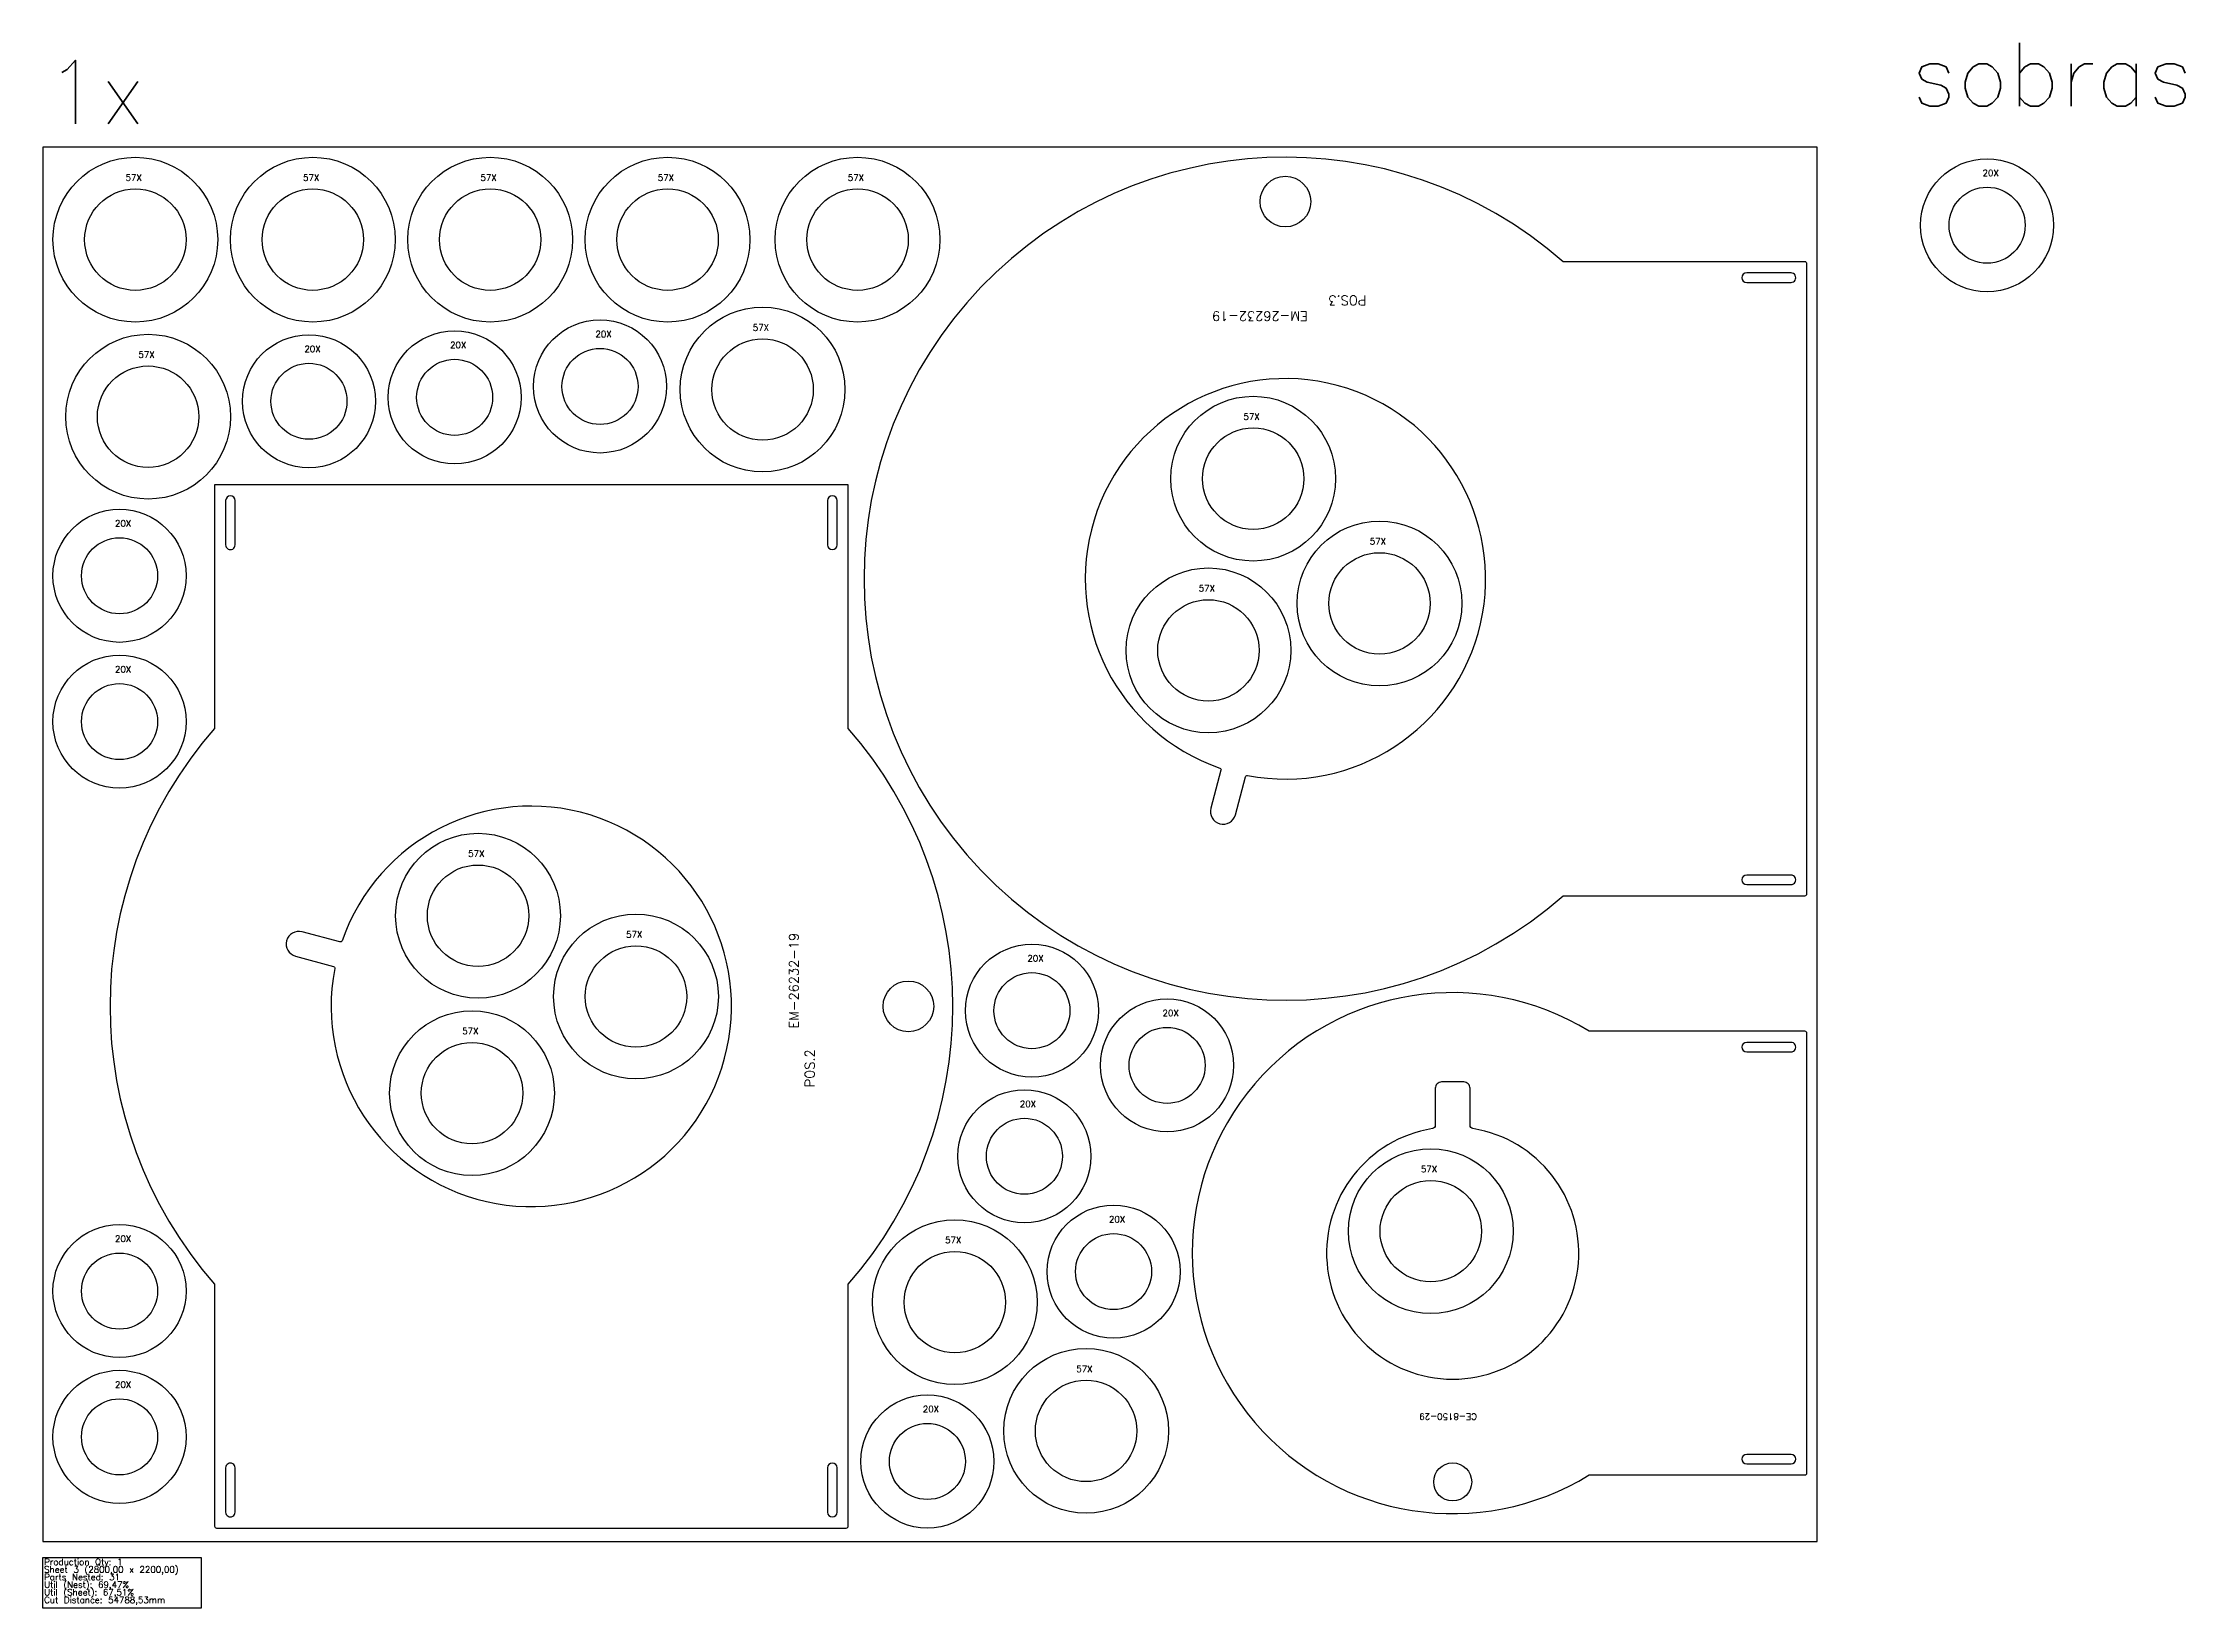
# Model space of a CAD drawing. Header units: millimetres. Extents: x 0 to 8601, y -105 to 2364.
# Drawn here: x 5220 to 8601, y -105 to 2364 of the extents above; entities that cross this region are included whole.
import ezdxf

# ---------------------------------------------------------------- set-up
doc = ezdxf.new("R2010")
doc.units = ezdxf.units.MM
for name, color, linetype in [('--NestedParts--', 7, 'Continuous'), ('sheet', 24, 'Continuous'), ('Stats', 7, 'Continuous'), ('Texto', 7, 'Continuous')]:
    doc.layers.add(name, color=color, linetype=linetype)
doc.styles.get("Standard").update_dxf_attribs({"font": 'txt.shx'})

msp = doc.modelspace()

# ---------------------------------------------------------------- linework, layer by layer
at = {"layer": '--NestedParts--', "color": 7}
for points in [[(7619.4, 2019, 2.206869), (7619.4, 1019), (8001, 1019, 0.414214), (8004, 1022), (8004, 2016, 0.414214), (8001, 2019)], [(7909, 1986.5), (7979, 1986.5, 1.000001), (7979, 2001.5), (7909, 2001.5, 0.999994)], [(7077.4, 1220.4, -0.393232), (7079.3, 1216.8), (7063.3, 1157.1, 0.999995), (7102, 1146.7), (7118, 1206.5, -0.393232), (7121.4, 1208.6, 27.703033)], [(5491, 1282.9, 0.376339), (5491, 406), (5491, 24.4, 0.414214), (5494, 21.4), (6488, 21.4, 0.414214), (6491, 24.4), (6491, 406, 0.376339), (6491, 1282.9), (6491, 1667.4), (5491, 1667.4)], [(5523.5, 1572.4), (5523.5, 1642.4, 0.999999), (5508.5, 1642.4), (5508.5, 1572.4, 1.000002)], [(6458.5, 1572.4, 0.999995), (6473.5, 1572.4), (6473.5, 1642.4, 0.999997), (6458.5, 1642.4)], [(5692.4, 948, -0.393232), (5688.8, 946.1), (5629.1, 962.1, 1), (5618.8, 923.5), (5678.5, 907.5, -0.393232), (5680.6, 904, 27.703033)], [(7909, 1051.5, 0.999999), (7909, 1036.5), (7979, 1036.5, 1.000006), (7979, 1051.5)], [(7660.5, 105.1), (8001, 105.1, 0.414214), (8004, 108.1), (8004, 802.1, 0.414214), (8001, 805.1), (7660.5, 805.1, 1.789872)], [(7909, 772.6), (7979, 772.6, 1.000002), (7979, 787.6), (7909, 787.6, 0.999996)], [(7476.7, 651.6, -0.368092), (7472.5, 656.5), (7472.5, 715.1, 0.414214), (7462.5, 725.1), (7427.5, 725.1, 0.414214), (7417.5, 715.1), (7417.5, 656.5, -0.368092), (7413.3, 651.6, 12.473677)], [(7909, 137.6, 0.999996), (7909, 122.6), (7979, 122.6, 0.999999), (7979, 137.6)], [(5523.5, 116.4, 1.000004), (5508.5, 116.4), (5508.5, 46.4, 1.000004), (5523.5, 46.4)], [(6458.5, 116.4), (6458.5, 46.4, 0.999995), (6473.5, 46.4), (6473.5, 116.4, 0.999997)]]:
    msp.add_lwpolyline(points, format="xyb", close=True, dxfattribs=at)
for centre, radius in [((5366, 2054), 130), ((5646, 2054), 130), ((5926, 2054), 130), ((6206, 2054), 130), ((6505.8, 2054), 130), ((5366, 2054), 80), ((5646, 2054), 80), ((5926, 2054), 80), ((6206, 2054), 80), ((6505.8, 2054), 80), ((7181, 2114), 40), ((6355.9, 1817.5), 130), ((5386.1, 1774.7), 130), ((6355.9, 1817.5), 80), ((5386.1, 1774.7), 80), ((7130.2, 1676.9), 130), ((7130.2, 1676.9), 80), ((7329.5, 1480.1), 130), ((7329.5, 1480.1), 80), ((7059.5, 1406), 130), ((7059.5, 1406), 80), ((5906.8, 987.4), 130), ((5906.8, 987.4), 80), ((6156.1, 859.9), 130), ((6156.1, 859.9), 80), ((6586, 844.4), 40), ((5897.3, 707.5), 130), ((5897.3, 707.5), 80), ((7410.4, 489.7), 130), ((7410.4, 489.7), 80), ((6659.3, 377.7), 130), ((6659.3, 377.7), 80), ((6866.4, 174.6), 130), ((6866.4, 174.6), 80), ((7445, 94.1), 30)]:
    msp.add_circle(centre, radius, dxfattribs=at)
at = {"layer": '--NestedParts--', "color": 1}
for centre, radius in [((8288.4, 2076.7), 105), ((8288.4, 2076.7), 60), ((6099.3, 1822.4), 105), ((5640, 1799), 105), ((5869.9, 1805.2), 105), ((5869.9, 1805.2), 60), ((6099.3, 1822.4), 60), ((5640, 1799), 60), ((5341, 1523.7), 105), ((5341, 1523.7), 60), ((5341, 1293.6), 105), ((5341, 1293.6), 60), ((6781, 837.6), 105), ((6781, 837.6), 60), ((6994.3, 751.3), 105), ((6994.3, 751.3), 60), ((6769.1, 607.9), 105), ((6769.1, 607.9), 60), ((6909.8, 425.9), 105), ((5341, 395.2), 105), ((6909.8, 425.9), 60), ((5341, 395.2), 60), ((5341, 165.2), 105), ((5341, 165.2), 60), ((6616, 126.4), 105), ((6616, 126.4), 60)]:
    msp.add_circle(centre, radius, dxfattribs=at)
at = {"layer": 'sheet', "color": 7}
msp.add_lwpolyline([(5220, 0), (8020, 0), (8020, 2200), (5220, 2200)], close=True, dxfattribs=at)
at = {"layer": 'Stats', "color": 151}
msp.add_lwpolyline([(5220, -25), (5470, -25), (5470, -105), (5220, -105), (5220, -25)], close=True, dxfattribs=at)

# ---------------------------------------------------------------- texts
at = {"char_height": 100, "attachment_point": 1}
for s, insert in [('1x', (5224.3, 2336.9)), ('sobras', (8168.1, 2364.5))]:
    msp.add_mtext_dynamic_manual_height_columns(s, width=319.77, gutter_width=1, heights=[0], dxfattribs=dict(at, insert=insert))
at = {"layer": 'Stats', "color": 60}
for s, p in [('Production Qty: 1', (5222, -37)), ('Sheet 3 (2800,00 x 2200,00)', (5222, -49)), ('Parts Nested: 31', (5222, -61)), ('Util (Nest): 69,47%', (5222, -73)), ('Cut Distance: 54788,53mm', (5222, -97)), ('Util (Sheet): 67,51%', (5222, -85))]:
    msp.add_text(s, height=10, dxfattribs=at).set_placement(p)
at = {"layer": 'Texto', "color": 3, "char_height": 10, "width": 19.77, "attachment_point": 1}
for s, insert in [('20X', (8281.2, 2164.3)), ('57X', (5350.6, 2156.9)), ('57X', (5630.6, 2156.9)), ('57X', (5910.6, 2156.9)), ('57X', (6190.6, 2156.9)), ('57X', (6490.4, 2156.9)), ('20X', (6092.1, 1909.9)), ('57X', (6340.5, 1920.4)), ('57X', (5370.7, 1877.6)), ('20X', (5632.8, 1886.6)), ('20X', (5862.7, 1892.8)), ('57X', (7114.8, 1779.8)), ('20X', (5333.8, 1611.3)), ('57X', (7314.1, 1583.1)), ('57X', (7044.1, 1508.9)), ('20X', (5333.8, 1381.2)), ('57X', (5891.3, 1090.3)), ('57X', (6140.6, 962.8)), ('20X', (6773.8, 925.2)), ('20X', (6987.1, 838.9)), ('57X', (5881.9, 810.4)), ('20X', (6761.9, 695.5)), ('57X', (7394.9, 592.6)), ('20X', (6902.5, 513.5)), ('20X', (5333.8, 482.8)), ('57X', (6643.9, 480.7)), ('57X', (6851, 277.5)), ('20X', (6608.8, 214))]:
    msp.add_mtext(s, dxfattribs=dict(at, insert=insert))
at = {"layer": 'Texto', "color": 3, "attachment_point": 1}
for s, insert, char_height, width, rotation in [('{\\W6.911549; }EM-26232-19 POS.3', (7308.7, 1925.7), 15, 272.388, 180), ('{\\W6.92473; }EM-26232-19 POS.2', (6397.8, 716.7), 15, 272.388, 90), ('CE-8150-29', (7483.1, 192.1), 10, 237.113, 180)]:
    msp.add_mtext(s, dxfattribs=dict(at, insert=insert, char_height=char_height, width=width, rotation=rotation))
at = {"layer": 'Texto', "color": 1, "insert": (5333.8, 252.7), "char_height": 10, "width": 19.77, "attachment_point": 1}
msp.add_mtext('20X', dxfattribs=at)

doc.saveas('drawing.dxf')
